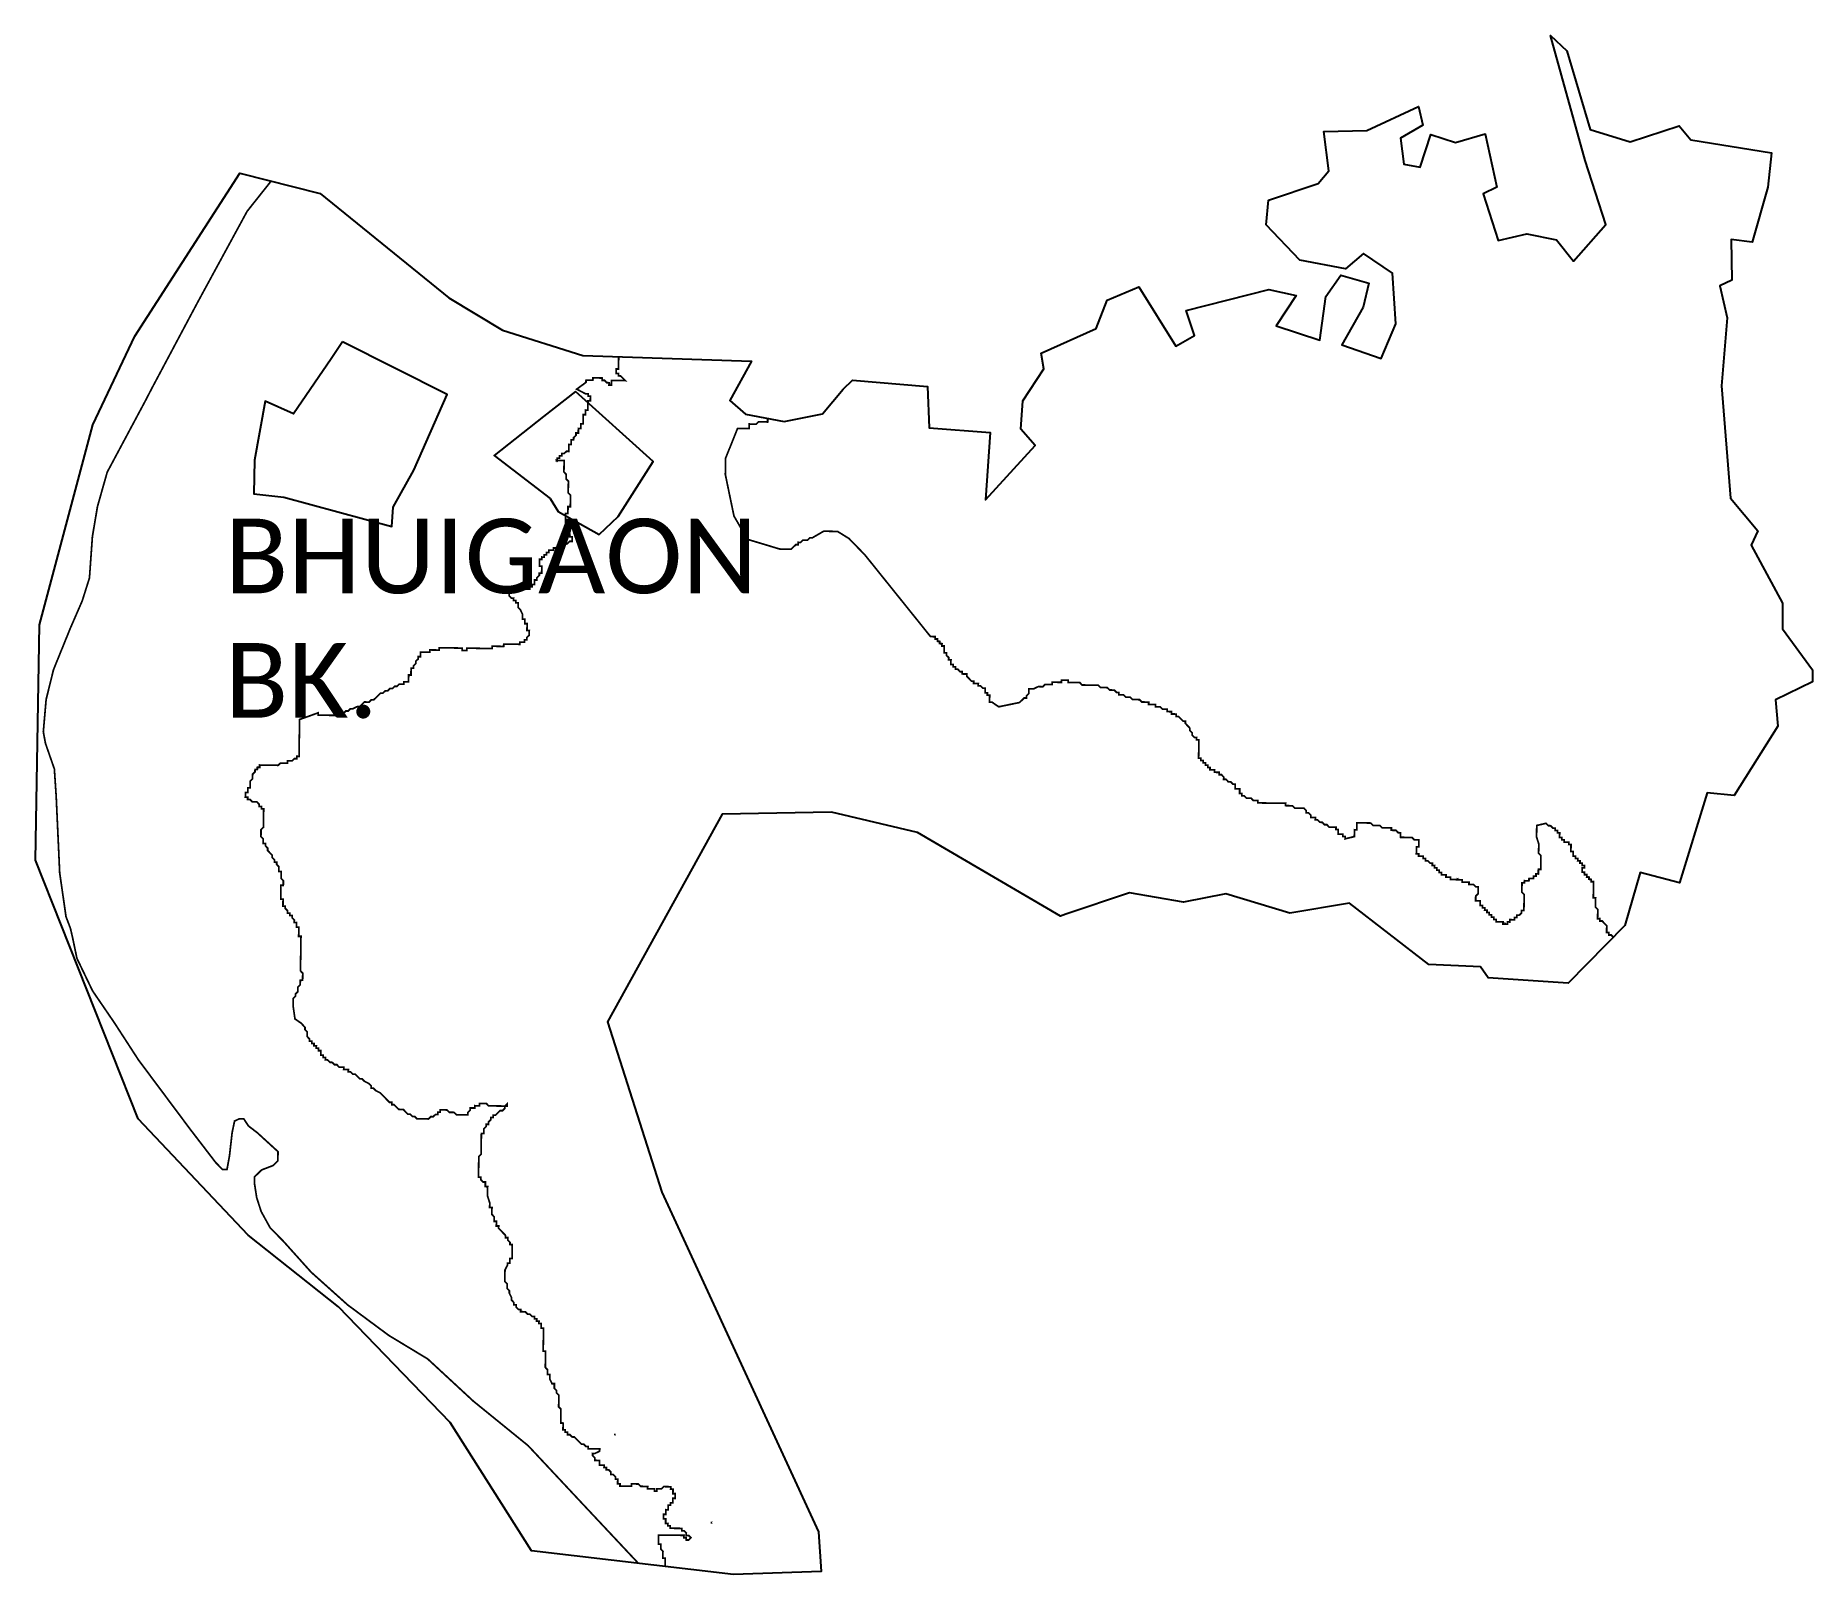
# Model space of a CAD drawing. Header units: metres. Extents: x 264475 to 267538, y 2142866 to 2145519.
import ezdxf

# ---------------------------------------------------------------- set-up
doc = ezdxf.new("R2010")
doc.units = ezdxf.units.M
for name, color, linetype in [('HAZARDS LINE', 1, 'Continuous'), ('village', 3, 'Continuous'), ('VILLAGE NAME', 250, 'Continuous')]:
    doc.layers.add(name, color=color, linetype=linetype)
doc.styles.get("Standard").update_dxf_attribs({"font": 'simplex.shx'})

msp = doc.modelspace()

# ---------------------------------------------------------------- linework, layer by layer
at = {"layer": 'HAZARDS LINE', "lineweight": 18}
for points in [[(265514, 2142885.2, 2.98, 2.98, 0), (265418.2, 2142987.4, 2.98, 2.98, 0), (265324, 2143088.1, 2.98, 2.98, 0), (265229.5, 2143164.9, 2.98, 2.98, 0), (265150.9, 2143237.6, 2.98, 2.98, 0), (265083.8, 2143278.2, 2.98, 2.98, 0), (265012.9, 2143330.8, 2.98, 2.98, 0), (264949.9, 2143387.3, 2.98, 2.98, 0), (264902.9, 2143439.7, 2.98, 2.98, 0), (264879.3, 2143463.8, 2.98, 2.98, 0), (264863.8, 2143491.9, 2.98, 2.98, 0), (264856.1, 2143515.9, 2.98, 2.98, 0), (264852.4, 2143539.8, 2.98, 2.98, 0), (264852.6, 2143551.7, 2.98, 2.98, 0), (264864.7, 2143563.5, 2.98, 2.98, 0), (264884.7, 2143571.2, 2.98, 2.98, 0), (264892.7, 2143579.1, 2.98, 2.98, 0), (264892.9, 2143595, 2.98, 2.98, 0), (264857.5, 2143627.3, 2.98, 2.98, 0), (264841.8, 2143639.4, 2.98, 2.98, 0), (264834, 2143651.4, 2.98, 2.98, 0), (264826, 2143651.5, 2.98, 2.98, 0), (264818, 2143647.7, 2.98, 2.98, 0), (264813.8, 2143627.8, 2.98, 2.98, 0), (264809.3, 2143588.1, 2.98, 2.98, 0), (264805, 2143564.3, 2.98, 2.98, 0), (264797, 2143564.4, 2.98, 2.98, 0), (264785.3, 2143576.5, 2.98, 2.98, 0), (264742.2, 2143632.7, 2.98, 2.98, 0), (264652.3, 2143753.2, 2.98, 2.98, 0), (264610.7, 2143817.4, 2.98, 2.98, 0), (264573.3, 2143872.1, 2.98, 2.98, 0), (264546.3, 2143928.2, 2.98, 2.98, 0), (264538.8, 2143964.1, 2.98, 2.98, 0), (264535.1, 2143980, 2.98, 2.98, 0), (264527.5, 2144000, 2.98, 2.98, 0), (264516.6, 2144075.7, 2.98, 2.98, 0), (264510.6, 2144207.1, 2.98, 2.98, 0), (264507.4, 2144254.8, 2.98, 2.98, 0), (264492.1, 2144298.8, 2.98, 2.98, 0), (264488.4, 2144318.7, 2.98, 2.98, 0), (264493.2, 2144374.3, 2.98, 2.98, 0), (264505.9, 2144425.8, 2.98, 2.98, 0), (264534.8, 2144497, 2.98, 2.98, 0), (264555.4, 2144544.4, 2.98, 2.98, 0), (264567.9, 2144584, 2.98, 2.98, 0), (264573, 2144655.5, 2.98, 2.98, 0), (264581.7, 2144707, 2.98, 2.98, 0), (264598.5, 2144766.4, 2.98, 2.98, 0), (264663.9, 2144888.7, 2.98, 2.98, 0), (264676.2, 2144912.4, 2.98, 2.98, 0), (264753.9, 2145058.4, 2.98, 2.98, 0), (264839.7, 2145216.2, 2.98, 2.98, 0), (264880.2, 2145267.2, 2.98, 2.98, 0), (264881.3, 2145268.3, 2.98, 2.98, 0)], [(265480.1, 2144965.6, 2.98, 2.98, 0), (265479.7, 2144944.2, 2.98, 2.98, 0), (265475.8, 2144944.3, 2.98, 2.98, 0), (265475.7, 2144936.3, 2.98, 2.98, 0), (265479.6, 2144936.3, 2.98, 2.98, 0), (265479.6, 2144932.3, 2.98, 2.98, 0), (265483.5, 2144932.2, 2.98, 2.98, 0), (265487.5, 2144928.2, 2.98, 2.98, 0), (265491.4, 2144924.2, 2.98, 2.98, 0), (265467.5, 2144924.5, 2.98, 2.98, 0), (265467.4, 2144916.6, 2.98, 2.98, 0), (265463.4, 2144916.6, 2.98, 2.98, 0), (265463.5, 2144920.6, 2.98, 2.98, 0), (265459.5, 2144920.7, 2.98, 2.98, 0), (265455.6, 2144924.7, 2.98, 2.98, 0), (265451.6, 2144924.7, 2.98, 2.98, 0), (265451.7, 2144928.7, 2.98, 2.98, 0), (265435.8, 2144929, 2.98, 2.98, 0), (265435.7, 2144925, 2.98, 2.98, 0), (265423.8, 2144925.2, 2.98, 2.98, 0), (265423.7, 2144921.2, 2.98, 2.98, 0), (265407.7, 2144909.5, 2.98, 2.98, 0), (265423.4, 2144901.3, 2.98, 2.98, 0), (265427.4, 2144901.3, 2.98, 2.98, 0), (265427.4, 2144897.3, 2.98, 2.98, 0), (265431.3, 2144897.2, 2.98, 2.98, 0), (265431.2, 2144889.3, 2.98, 2.98, 0), (265427.2, 2144889.3, 2.98, 2.98, 0), (265427, 2144873.4, 2.98, 2.98, 0), (265423, 2144873.5, 2.98, 2.98, 0), (265422.9, 2144865.5, 2.98, 2.98, 0), (265418.9, 2144865.6, 2.98, 2.98, 0), (265418.7, 2144849.7, 2.98, 2.98, 0), (265414.7, 2144849.7, 2.98, 2.98, 0), (265414.6, 2144841.8, 2.98, 2.98, 0), (265410.6, 2144841.9, 2.98, 2.98, 0), (265410.5, 2144833.9, 2.98, 2.98, 0), (265406.5, 2144834, 2.98, 2.98, 0), (265406.5, 2144830, 2.98, 2.98, 0), (265402.5, 2144826.1, 2.98, 2.98, 0), (265402.4, 2144822.1, 2.98, 2.98, 0), (265398.4, 2144822.2, 2.98, 2.98, 0), (265398.3, 2144814.2, 2.98, 2.98, 0), (265394.3, 2144814.3, 2.98, 2.98, 0), (265394.1, 2144802.3, 2.98, 2.98, 0), (265390.2, 2144802.4, 2.98, 2.98, 0), (265386.1, 2144798.5, 2.98, 2.98, 0), (265382.2, 2144798.5, 2.98, 2.98, 0), (265382.1, 2144794.6, 2.98, 2.98, 0), (265378.1, 2144794.6, 2.98, 2.98, 0), (265378.1, 2144790.6, 2.98, 2.98, 0), (265374.1, 2144790.7, 2.98, 2.98, 0), (265374, 2144786.7, 2.98, 2.98, 0), (265386, 2144786.5, 2.98, 2.98, 0), (265385.7, 2144766.7, 2.98, 2.98, 0), (265389.6, 2144762.6, 2.98, 2.98, 0), (265389.5, 2144754.7, 2.98, 2.98, 0), (265393.4, 2144750.7, 2.98, 2.98, 0), (265393.1, 2144730.8, 2.98, 2.98, 0), (265397, 2144726.7, 2.98, 2.98, 0), (265396.7, 2144706.9, 2.98, 2.98, 0), (265392.7, 2144706.9, 2.98, 2.98, 0), (265392.6, 2144695, 2.98, 2.98, 0), (265388.6, 2144695.1, 2.98, 2.98, 0), (265388.2, 2144667.2, 2.98, 2.98, 0), (265392.1, 2144667.2, 2.98, 2.98, 0), (265392, 2144659.2, 2.98, 2.98, 0), (265396, 2144659.2, 2.98, 2.98, 0), (265395.9, 2144655.2, 2.98, 2.98, 0), (265399.9, 2144655.1, 2.98, 2.98, 0), (265399.8, 2144647.2, 2.98, 2.98, 0), (265395.8, 2144647.2, 2.98, 2.98, 0), (265391.8, 2144643.3, 2.98, 2.98, 0), (265383.8, 2144639.5, 2.98, 2.98, 0), (265379.8, 2144639.5, 2.98, 2.98, 0), (265379.7, 2144635.5, 2.98, 2.98, 0), (265375.8, 2144635.6, 2.98, 2.98, 0), (265375.8, 2144639.6, 2.98, 2.98, 0), (265371.8, 2144635.7, 2.98, 2.98, 0), (265367.8, 2144635.7, 2.98, 2.98, 0), (265367.8, 2144631.7, 2.98, 2.98, 0), (265359.8, 2144631.9, 2.98, 2.98, 0), (265359.8, 2144627.9, 2.98, 2.98, 0), (265355.8, 2144627.9, 2.98, 2.98, 0), (265355.7, 2144624, 2.98, 2.98, 0), (265351.7, 2144624, 2.98, 2.98, 0), (265351.7, 2144620, 2.98, 2.98, 0), (265347.7, 2144620.1, 2.98, 2.98, 0), (265347.7, 2144616.1, 2.98, 2.98, 0), (265343.7, 2144616.2, 2.98, 2.98, 0), (265343.5, 2144604.3, 2.98, 2.98, 0), (265347.5, 2144604.2, 2.98, 2.98, 0), (265347.3, 2144592.3, 2.98, 2.98, 0), (265343.3, 2144592.3, 2.98, 2.98, 0), (265343.3, 2144588.4, 2.98, 2.98, 0), (265339.2, 2144584.4, 2.98, 2.98, 0), (265339.2, 2144580.5, 2.98, 2.98, 0), (265335.2, 2144580.5, 2.98, 2.98, 0), (265335.1, 2144572.6, 2.98, 2.98, 0), (265331.1, 2144572.6, 2.98, 2.98, 0), (265331, 2144568.7, 2.98, 2.98, 0), (265327.1, 2144568.7, 2.98, 2.98, 0), (265327, 2144564.7, 2.98, 2.98, 0), (265315.1, 2144564.9, 2.98, 2.98, 0), (265315.1, 2144568.9, 2.98, 2.98, 0), (265303.2, 2144569.1, 2.98, 2.98, 0), (265299.2, 2144565.2, 2.98, 2.98, 0), (265291.2, 2144565.3, 2.98, 2.98, 0), (265291.1, 2144553.3, 2.98, 2.98, 0), (265295, 2144549.3, 2.98, 2.98, 0), (265299, 2144549.3, 2.98, 2.98, 0), (265298.9, 2144545.3, 2.98, 2.98, 0), (265302.9, 2144545.2, 2.98, 2.98, 0), (265302.8, 2144541.2, 2.98, 2.98, 0), (265306.8, 2144541.2, 2.98, 2.98, 0), (265306.7, 2144533.2, 2.98, 2.98, 0), (265310.6, 2144529.2, 2.98, 2.98, 0), (265314.4, 2144521.2, 2.98, 2.98, 0), (265314.3, 2144513.2, 2.98, 2.98, 0), (265318.3, 2144513.2, 2.98, 2.98, 0), (265318.2, 2144505.2, 2.98, 2.98, 0), (265322.2, 2144505.2, 2.98, 2.98, 0), (265322, 2144493.2, 2.98, 2.98, 0), (265326, 2144493.2, 2.98, 2.98, 0), (265325.8, 2144485.2, 2.98, 2.98, 0), (265321.8, 2144481.3, 2.98, 2.98, 0), (265321.7, 2144477.3, 2.98, 2.98, 0), (265317.8, 2144477.4, 2.98, 2.98, 0), (265317.7, 2144473.4, 2.98, 2.98, 0), (265309.8, 2144473.5, 2.98, 2.98, 0), (265309.7, 2144469.6, 2.98, 2.98, 0), (265281.9, 2144470, 2.98, 2.98, 0), (265281.8, 2144466, 2.98, 2.98, 0), (265261.9, 2144466.3, 2.98, 2.98, 0), (265261.9, 2144462.3, 2.98, 2.98, 0), (265218.2, 2144463, 2.98, 2.98, 0), (265218.1, 2144459, 2.98, 2.98, 0), (265210.1, 2144459.1, 2.98, 2.98, 0), (265210.2, 2144463.1, 2.98, 2.98, 0), (265170.5, 2144463.7, 2.98, 2.98, 0), (265170.4, 2144459.7, 2.98, 2.98, 0), (265154.5, 2144459.9, 2.98, 2.98, 0), (265154.4, 2144456, 2.98, 2.98, 0), (265138.5, 2144456.2, 2.98, 2.98, 0), (265138.4, 2144448.3, 2.98, 2.98, 0), (265134.4, 2144448.3, 2.98, 2.98, 0), (265134.4, 2144444.3, 2.98, 2.98, 0), (265130.4, 2144440.4, 2.98, 2.98, 0), (265130.3, 2144436.4, 2.98, 2.98, 0), (265126.3, 2144432.5, 2.98, 2.98, 0), (265126.2, 2144428.6, 2.98, 2.98, 0), (265122.2, 2144428.6, 2.98, 2.98, 0), (265122.1, 2144416.7, 2.98, 2.98, 0), (265118.1, 2144416.7, 2.98, 2.98, 0), (265117.9, 2144404.8, 2.98, 2.98, 0), (265109.9, 2144404.9, 2.98, 2.98, 0), (265109.9, 2144401, 2.98, 2.98, 0), (265101.9, 2144401.1, 2.98, 2.98, 0), (265097.9, 2144397.2, 2.98, 2.98, 0), (265093.9, 2144397.2, 2.98, 2.98, 0), (265089.9, 2144393.3, 2.98, 2.98, 0), (265085.9, 2144393.4, 2.98, 2.98, 0), (265081.9, 2144389.4, 2.98, 2.98, 0), (265077.9, 2144389.5, 2.98, 2.98, 0), (265073.9, 2144385.6, 2.98, 2.98, 0), (265069.9, 2144385.6, 2.98, 2.98, 0), (265065.9, 2144381.7, 2.98, 2.98, 0), (265061.8, 2144377.8, 2.98, 2.98, 0), (265057.8, 2144373.9, 2.98, 2.98, 0), (265053.8, 2144374, 2.98, 2.98, 0), (265049.8, 2144370, 2.98, 2.98, 0), (265041.8, 2144370.2, 2.98, 2.98, 0), (265037.8, 2144366.2, 2.98, 2.98, 0), (265033.8, 2144362.3, 2.98, 2.98, 0), (265029.8, 2144362.4, 2.98, 2.98, 0), (265021.8, 2144358.5, 2.98, 2.98, 0), (265017.8, 2144358.6, 2.98, 2.98, 0), (265013.8, 2144354.7, 2.98, 2.98, 0), (265009.8, 2144354.7, 2.98, 2.98, 0), (265005.8, 2144350.8, 2.98, 2.98, 0), (264997.8, 2144350.9, 2.98, 2.98, 0), (264997.8, 2144347, 2.98, 2.98, 0), (264962, 2144347.5, 2.98, 2.98, 0), (264962.1, 2144351.5, 2.98, 2.98, 0), (264930.1, 2144340, 2.98, 2.98, 0), (264929.1, 2144276.4, 2.98, 2.98, 0), (264925.2, 2144276.5, 2.98, 2.98, 0), (264925.1, 2144272.5, 2.98, 2.98, 0), (264921.1, 2144272.5, 2.98, 2.98, 0), (264917.1, 2144268.6, 2.98, 2.98, 0), (264909.1, 2144268.7, 2.98, 2.98, 0), (264909.1, 2144264.8, 2.98, 2.98, 0), (264897.2, 2144264.9, 2.98, 2.98, 0), (264893.1, 2144261, 2.98, 2.98, 0), (264861.3, 2144261.5, 2.98, 2.98, 0), (264861.3, 2144257.5, 2.98, 2.98, 0), (264857.3, 2144257.6, 2.98, 2.98, 0), (264857.2, 2144253.6, 2.98, 2.98, 0), (264853.3, 2144253.7, 2.98, 2.98, 0), (264853.2, 2144249.7, 2.98, 2.98, 0), (264849.2, 2144245.8, 2.98, 2.98, 0), (264849, 2144237.8, 2.98, 2.98, 0), (264845, 2144233.9, 2.98, 2.98, 0), (264844.8, 2144222, 2.98, 2.98, 0), (264840.9, 2144222, 2.98, 2.98, 0), (264840.7, 2144214.1, 2.98, 2.98, 0), (264836.8, 2144214.1, 2.98, 2.98, 0), (264836.6, 2144206.2, 2.98, 2.98, 0), (264840.6, 2144206.1, 2.98, 2.98, 0), (264840.6, 2144202.2, 2.98, 2.98, 0), (264844.5, 2144202.1, 2.98, 2.98, 0), (264848.5, 2144198.1, 2.98, 2.98, 0), (264856.4, 2144197.9, 2.98, 2.98, 0), (264860.3, 2144193.9, 2.98, 2.98, 0), (264860.3, 2144189.9, 2.98, 2.98, 0), (264864.2, 2144189.9, 2.98, 2.98, 0), (264864.2, 2144185.9, 2.98, 2.98, 0), (264868.2, 2144185.8, 2.98, 2.98, 0), (264867.7, 2144154, 2.98, 2.98, 0), (264863.6, 2144150.1, 2.98, 2.98, 0), (264863.5, 2144138.2, 2.98, 2.98, 0), (264867.4, 2144134.2, 2.98, 2.98, 0), (264867.3, 2144126.2, 2.98, 2.98, 0), (264871.2, 2144126.2, 2.98, 2.98, 0), (264871.2, 2144122.2, 2.98, 2.98, 0), (264875.1, 2144118.1, 2.98, 2.98, 0), (264875, 2144114.2, 2.98, 2.98, 0), (264879, 2144110.1, 2.98, 2.98, 0), (264882.9, 2144106.1, 2.98, 2.98, 0), (264882.8, 2144102.1, 2.98, 2.98, 0), (264886.7, 2144098.1, 2.98, 2.98, 0), (264886.7, 2144094.1, 2.98, 2.98, 0), (264890.6, 2144094.1, 2.98, 2.98, 0), (264890.6, 2144090.1, 2.98, 2.98, 0), (264894.5, 2144086, 2.98, 2.98, 0), (264894.4, 2144078.1, 2.98, 2.98, 0), (264898.4, 2144078, 2.98, 2.98, 0), (264898.2, 2144066.1, 2.98, 2.98, 0), (264902.1, 2144062.1, 2.98, 2.98, 0), (264902, 2144054.1, 2.98, 2.98, 0), (264898, 2144054.2, 2.98, 2.98, 0), (264897.6, 2144030.3, 2.98, 2.98, 0), (264901.6, 2144030.3, 2.98, 2.98, 0), (264901.4, 2144018.3, 2.98, 2.98, 0), (264905.4, 2144018.3, 2.98, 2.98, 0), (264905.4, 2144014.3, 2.98, 2.98, 0), (264909.3, 2144010.3, 2.98, 2.98, 0), (264909.2, 2144006.3, 2.98, 2.98, 0), (264913.2, 2144006.2, 2.98, 2.98, 0), (264913.1, 2144002.3, 2.98, 2.98, 0), (264917.1, 2144002.2, 2.98, 2.98, 0), (264917.1, 2143998.2, 2.98, 2.98, 0), (264921, 2143994.2, 2.98, 2.98, 0), (264920.9, 2143990.2, 2.98, 2.98, 0), (264924.9, 2143990.2, 2.98, 2.98, 0), (264924.8, 2143982.2, 2.98, 2.98, 0), (264928.7, 2143982.1, 2.98, 2.98, 0), (264928.5, 2143966.2, 2.98, 2.98, 0), (264932.5, 2143966.2, 2.98, 2.98, 0), (264931.6, 2143906.6, 2.98, 2.98, 0), (264935.5, 2143902.5, 2.98, 2.98, 0), (264935.3, 2143890.6, 2.98, 2.98, 0), (264931.4, 2143890.6, 2.98, 2.98, 0), (264931.2, 2143882.7, 2.98, 2.98, 0), (264927.2, 2143878.8, 2.98, 2.98, 0), (264927.1, 2143870.8, 2.98, 2.98, 0), (264923.1, 2143866.9, 2.98, 2.98, 0), (264923, 2143862.9, 2.98, 2.98, 0), (264919, 2143859, 2.98, 2.98, 0), (264918.8, 2143847.1, 2.98, 2.98, 0), (264922.1, 2143823.8, 2.98, 2.98, 0), (264933.1, 2143816.2, 2.98, 2.98, 0), (264939.4, 2143809.2, 2.98, 2.98, 0), (264939.4, 2143805.3, 2.98, 2.98, 0), (264943.3, 2143801.2, 2.98, 2.98, 0), (264943.2, 2143793.3, 2.98, 2.98, 0), (264947.1, 2143789.2, 2.98, 2.98, 0), (264947.1, 2143785.3, 2.98, 2.98, 0), (264951, 2143785.2, 2.98, 2.98, 0), (264951, 2143781.2, 2.98, 2.98, 0), (264955, 2143781.2, 2.98, 2.98, 0), (264954.9, 2143777.2, 2.98, 2.98, 0), (264958.9, 2143777.2, 2.98, 2.98, 0), (264958.8, 2143773.2, 2.98, 2.98, 0), (264962.8, 2143773.1, 2.98, 2.98, 0), (264962.8, 2143769.1, 2.98, 2.98, 0), (264966.8, 2143769.1, 2.98, 2.98, 0), (264966.7, 2143761.1, 2.98, 2.98, 0), (264970.6, 2143761.1, 2.98, 2.98, 0), (264970.6, 2143757.1, 2.98, 2.98, 0), (264974.6, 2143757.1, 2.98, 2.98, 0), (264974.5, 2143753.1, 2.98, 2.98, 0), (264978.5, 2143753, 2.98, 2.98, 0), (264982.4, 2143749, 2.98, 2.98, 0), (264986.4, 2143748.9, 2.98, 2.98, 0), (264990.3, 2143744.9, 2.98, 2.98, 0), (264994.3, 2143744.9, 2.98, 2.98, 0), (264998.2, 2143740.8, 2.98, 2.98, 0), (265006.2, 2143740.7, 2.98, 2.98, 0), (265006.1, 2143736.8, 2.98, 2.98, 0), (265014.1, 2143736.7, 2.98, 2.98, 0), (265014, 2143732.7, 2.98, 2.98, 0), (265018, 2143732.6, 2.98, 2.98, 0), (265021.9, 2143728.6, 2.98, 2.98, 0), (265025.9, 2143728.5, 2.98, 2.98, 0), (265029.8, 2143724.5, 2.98, 2.98, 0), (265033.8, 2143720.5, 2.98, 2.98, 0), (265037.7, 2143720.4, 2.98, 2.98, 0), (265041.7, 2143716.4, 2.98, 2.98, 0), (265049.6, 2143712.3, 2.98, 2.98, 0), (265053.5, 2143708.3, 2.98, 2.98, 0), (265053.4, 2143704.3, 2.98, 2.98, 0), (265057.4, 2143704.3, 2.98, 2.98, 0), (265061.3, 2143700.2, 2.98, 2.98, 0), (265069.3, 2143696.2, 2.98, 2.98, 0), (265073.2, 2143692.1, 2.98, 2.98, 0), (265077.1, 2143688.1, 2.98, 2.98, 0), (265081, 2143684.1, 2.98, 2.98, 0), (265085, 2143680, 2.98, 2.98, 0), (265088.9, 2143680, 2.98, 2.98, 0), (265088.9, 2143676, 2.98, 2.98, 0), (265092.9, 2143676, 2.98, 2.98, 0), (265096.8, 2143671.9, 2.98, 2.98, 0), (265100.7, 2143667.9, 2.98, 2.98, 0), (265108.7, 2143667.8, 2.98, 2.98, 0), (265112.6, 2143663.8, 2.98, 2.98, 0), (265116.5, 2143659.7, 2.98, 2.98, 0), (265120.5, 2143659.7, 2.98, 2.98, 0), (265124.4, 2143655.7, 2.98, 2.98, 0), (265128.4, 2143655.6, 2.98, 2.98, 0), (265132.3, 2143651.6, 2.98, 2.98, 0), (265152.2, 2143651.3, 2.98, 2.98, 0), (265156.3, 2143655.3, 2.98, 2.98, 0), (265160.2, 2143655.2, 2.98, 2.98, 0), (265164.3, 2143659.1, 2.98, 2.98, 0), (265168.2, 2143659.1, 2.98, 2.98, 0), (265168.3, 2143663.1, 2.98, 2.98, 0), (265172.3, 2143663, 2.98, 2.98, 0), (265172.3, 2143667, 2.98, 2.98, 0), (265184.2, 2143666.8, 2.98, 2.98, 0), (265188.2, 2143662.8, 2.98, 2.98, 0), (265196.1, 2143662.7, 2.98, 2.98, 0), (265200.1, 2143658.7, 2.98, 2.98, 0), (265219.9, 2143658.4, 2.98, 2.98, 0), (265220, 2143662.4, 2.98, 2.98, 0), (265224, 2143666.3, 2.98, 2.98, 0), (265224.1, 2143670.3, 2.98, 2.98, 0), (265232, 2143670.2, 2.98, 2.98, 0), (265232.1, 2143674.2, 2.98, 2.98, 0), (265240, 2143674.1, 2.98, 2.98, 0), (265240.1, 2143678.1, 2.98, 2.98, 0), (265252, 2143677.9, 2.98, 2.98, 0), (265255.9, 2143673.9, 2.98, 2.98, 0), (265287.8, 2143673.5, 2.98, 2.98, 0), (265287.8, 2143677.5, 2.98, 2.98, 0), (265283.8, 2143673.5, 2.98, 2.98, 0), (265283.7, 2143669.5, 2.98, 2.98, 0), (265279.7, 2143665.6, 2.98, 2.98, 0), (265275.7, 2143665.7, 2.98, 2.98, 0), (265271.7, 2143661.7, 2.98, 2.98, 0), (265267.7, 2143657.8, 2.98, 2.98, 0), (265263.7, 2143657.9, 2.98, 2.98, 0), (265263.6, 2143653.9, 2.98, 2.98, 0), (265259.7, 2143653.9, 2.98, 2.98, 0), (265259.6, 2143650, 2.98, 2.98, 0), (265255.6, 2143646, 2.98, 2.98, 0), (265255.5, 2143642.1, 2.98, 2.98, 0), (265251.6, 2143642.1, 2.98, 2.98, 0), (265251.5, 2143638.1, 2.98, 2.98, 0), (265247.5, 2143634.2, 2.98, 2.98, 0), (265247.4, 2143626.2, 2.98, 2.98, 0), (265243.4, 2143626.3, 2.98, 2.98, 0), (265242.9, 2143590.5, 2.98, 2.98, 0), (265238.9, 2143586.6, 2.98, 2.98, 0), (265238.5, 2143550.8, 2.98, 2.98, 0), (265242.4, 2143550.7, 2.98, 2.98, 0), (265242.4, 2143546.7, 2.98, 2.98, 0), (265246.3, 2143542.7, 2.98, 2.98, 0), (265250.3, 2143542.7, 2.98, 2.98, 0), (265250.2, 2143534.7, 2.98, 2.98, 0), (265254.2, 2143534.6, 2.98, 2.98, 0), (265254, 2143518.7, 2.98, 2.98, 0), (265257.8, 2143506.7, 2.98, 2.98, 0), (265257.7, 2143498.8, 2.98, 2.98, 0), (265261.7, 2143498.7, 2.98, 2.98, 0), (265261.5, 2143486.8, 2.98, 2.98, 0), (265265.4, 2143482.8, 2.98, 2.98, 0), (265265.3, 2143474.8, 2.98, 2.98, 0), (265269.3, 2143474.8, 2.98, 2.98, 0), (265269.2, 2143466.8, 2.98, 2.98, 0), (265273.2, 2143466.8, 2.98, 2.98, 0), (265273.1, 2143462.8, 2.98, 2.98, 0), (265277.1, 2143458.8, 2.98, 2.98, 0), (265281, 2143454.7, 2.98, 2.98, 0), (265284.9, 2143450.7, 2.98, 2.98, 0), (265284.9, 2143446.7, 2.98, 2.98, 0), (265288.8, 2143446.7, 2.98, 2.98, 0), (265288.8, 2143442.7, 2.98, 2.98, 0), (265292.7, 2143438.7, 2.98, 2.98, 0), (265292.7, 2143434.7, 2.98, 2.98, 0), (265296.6, 2143434.6, 2.98, 2.98, 0), (265296.3, 2143410.8, 2.98, 2.98, 0), (265292.4, 2143410.8, 2.98, 2.98, 0), (265292.3, 2143402.9, 2.98, 2.98, 0), (265288.3, 2143402.9, 2.98, 2.98, 0), (265288.2, 2143398.9, 2.98, 2.98, 0), (265284.1, 2143391, 2.98, 2.98, 0), (265283.9, 2143371.1, 2.98, 2.98, 0), (265287.8, 2143367.1, 2.98, 2.98, 0), (265287.7, 2143359.1, 2.98, 2.98, 0), (265291.6, 2143355.1, 2.98, 2.98, 0), (265291.6, 2143351.1, 2.98, 2.98, 0), (265295.5, 2143343.1, 2.98, 2.98, 0), (265295.4, 2143339.2, 2.98, 2.98, 0), (265299.3, 2143335.1, 2.98, 2.98, 0), (265299.3, 2143331.1, 2.98, 2.98, 0), (265303.3, 2143331.1, 2.98, 2.98, 0), (265303.2, 2143327.1, 2.98, 2.98, 0), (265307.1, 2143323.1, 2.98, 2.98, 0), (265311.1, 2143323, 2.98, 2.98, 0), (265311.1, 2143319.1, 2.98, 2.98, 0), (265319, 2143319, 2.98, 2.98, 0), (265323, 2143314.9, 2.98, 2.98, 0), (265326.9, 2143314.9, 2.98, 2.98, 0), (265330.9, 2143310.8, 2.98, 2.98, 0), (265334.8, 2143310.8, 2.98, 2.98, 0), (265334.8, 2143306.8, 2.98, 2.98, 0), (265338.8, 2143306.8, 2.98, 2.98, 0), (265338.7, 2143302.8, 2.98, 2.98, 0), (265342.7, 2143302.7, 2.98, 2.98, 0), (265342.6, 2143298.8, 2.98, 2.98, 0), (265346.6, 2143298.7, 2.98, 2.98, 0), (265346.5, 2143290.8, 2.98, 2.98, 0), (265350.5, 2143290.7, 2.98, 2.98, 0), (265350, 2143250.9, 2.98, 2.98, 0), (265354, 2143250.9, 2.98, 2.98, 0), (265353.6, 2143223, 2.98, 2.98, 0), (265357.5, 2143219, 2.98, 2.98, 0), (265357.4, 2143211, 2.98, 2.98, 0), (265361.4, 2143211, 2.98, 2.98, 0), (265361.3, 2143203, 2.98, 2.98, 0), (265365.2, 2143195, 2.98, 2.98, 0), (265369.2, 2143195, 2.98, 2.98, 0), (265369.1, 2143187, 2.98, 2.98, 0), (265373, 2143183, 2.98, 2.98, 0), (265372.9, 2143179, 2.98, 2.98, 0), (265376.9, 2143175, 2.98, 2.98, 0), (265376.6, 2143155.1, 2.98, 2.98, 0), (265380.5, 2143151.1, 2.98, 2.98, 0), (265380.2, 2143127.2, 2.98, 2.98, 0), (265384.2, 2143127.1, 2.98, 2.98, 0), (265384.1, 2143115.2, 2.98, 2.98, 0), (265388, 2143115.2, 2.98, 2.98, 0), (265388, 2143111.2, 2.98, 2.98, 0), (265392, 2143111.1, 2.98, 2.98, 0), (265391.9, 2143107.1, 2.98, 2.98, 0), (265395.9, 2143107.1, 2.98, 2.98, 0), (265399.8, 2143103.1, 2.98, 2.98, 0), (265403.8, 2143103, 2.98, 2.98, 0), (265411.6, 2143095, 2.98, 2.98, 0), (265415.6, 2143090.9, 2.98, 2.98, 0), (265419.5, 2143090.9, 2.98, 2.98, 0), (265423.5, 2143086.8, 2.98, 2.98, 0), (265427.4, 2143086.8, 2.98, 2.98, 0), (265427.4, 2143082.8, 2.98, 2.98, 0), (265447.3, 2143082.6, 2.98, 2.98, 0), (265447.2, 2143078.6, 2.98, 2.98, 0), (265439.2, 2143074.7, 2.98, 2.98, 0), (265435.2, 2143074.8, 2.98, 2.98, 0), (265435.2, 2143070.8, 2.98, 2.98, 0), (265439.1, 2143066.8, 2.98, 2.98, 0), (265439.1, 2143062.8, 2.98, 2.98, 0), (265447, 2143062.7, 2.98, 2.98, 0), (265446.9, 2143054.7, 2.98, 2.98, 0), (265454.9, 2143054.6, 2.98, 2.98, 0), (265454.8, 2143050.6, 2.98, 2.98, 0), (265458.8, 2143050.6, 2.98, 2.98, 0), (265458.8, 2143046.6, 2.98, 2.98, 0), (265462.7, 2143046.6, 2.98, 2.98, 0), (265466.7, 2143042.5, 2.98, 2.98, 0), (265466.6, 2143038.5, 2.98, 2.98, 0), (265470.6, 2143038.5, 2.98, 2.98, 0), (265474.5, 2143034.5, 2.98, 2.98, 0), (265474.5, 2143030.5, 2.98, 2.98, 0), (265478.4, 2143030.4, 2.98, 2.98, 0), (265478.3, 2143022.5, 2.98, 2.98, 0), (265482.3, 2143022.4, 2.98, 2.98, 0), (265482.3, 2143018.5, 2.98, 2.98, 0), (265502.2, 2143018.2, 2.98, 2.98, 0), (265502.2, 2143022.2, 2.98, 2.98, 0), (265514.1, 2143022, 2.98, 2.98, 0), (265518.1, 2143018, 2.98, 2.98, 0), (265530, 2143017.8, 2.98, 2.98, 0), (265529.9, 2143013.9, 2.98, 2.98, 0), (265541.9, 2143013.7, 2.98, 2.98, 0), (265541.8, 2143009.7, 2.98, 2.98, 0), (265545.8, 2143009.7, 2.98, 2.98, 0), (265545.9, 2143013.7, 2.98, 2.98, 0), (265553.8, 2143013.6, 2.98, 2.98, 0), (265557.8, 2143017.5, 2.98, 2.98, 0), (265569.8, 2143017.3, 2.98, 2.98, 0), (265569.7, 2143013.4, 2.98, 2.98, 0), (265573.7, 2143013.3, 2.98, 2.98, 0), (265573.6, 2143005.3, 2.98, 2.98, 0), (265577.6, 2143005.3, 2.98, 2.98, 0), (265577.5, 2142997.3, 2.98, 2.98, 0), (265573.5, 2142997.4, 2.98, 2.98, 0), (265573.4, 2142989.4, 2.98, 2.98, 0), (265569.4, 2142989.5, 2.98, 2.98, 0), (265569.4, 2142985.5, 2.98, 2.98, 0), (265565.4, 2142985.6, 2.98, 2.98, 0), (265565.3, 2142977.6, 2.98, 2.98, 0), (265561.3, 2142977.7, 2.98, 2.98, 0), (265561.2, 2142969.7, 2.98, 2.98, 0), (265557.2, 2142969.7, 2.98, 2.98, 0), (265557.1, 2142961.8, 2.98, 2.98, 0), (265561.1, 2142961.7, 2.98, 2.98, 0), (265561, 2142953.8, 2.98, 2.98, 0), (265565, 2142953.7, 2.98, 2.98, 0), (265564.9, 2142949.8, 2.98, 2.98, 0), (265568.9, 2142949.7, 2.98, 2.98, 0), (265568.9, 2142945.7, 2.98, 2.98, 0), (265588.7, 2142945.5, 2.98, 2.98, 0), (265588.7, 2142941.5, 2.98, 2.98, 0), (265592.7, 2142941.4, 2.98, 2.98, 0), (265596.6, 2142937.4, 2.98, 2.98, 0), (265596.5, 2142933.4, 2.98, 2.98, 0), (265600.5, 2142933.4, 2.98, 2.98, 0), (265604.5, 2142929.4, 2.98, 2.98, 0), (265600.4, 2142925.4, 2.98, 2.98, 0), (265596.4, 2142925.5, 2.98, 2.98, 0), (265596.5, 2142929.5, 2.98, 2.98, 0), (265592.5, 2142929.5, 2.98, 2.98, 0), (265592.6, 2142933.5, 2.98, 2.98, 0), (265548.8, 2142934, 2.98, 2.98, 0), (265548.6, 2142918.1, 2.98, 2.98, 0), (265552.6, 2142918.1, 2.98, 2.98, 0), (265552.5, 2142910.1, 2.98, 2.98, 0), (265556.4, 2142906.1, 2.98, 2.98, 0), (265556.3, 2142894.2, 2.98, 2.98, 0), (265560.2, 2142894.1, 2.98, 2.98, 0), (265560.1, 2142879.8, 2.98, 2.98, 0)], [(267194.3, 2143964.8, 2.98, 2.98, 0), (267190.8, 2143968.5, 2.98, 2.98, 0), (267186.8, 2143968.5, 2.98, 2.98, 0), (267186.8, 2143972.5, 2.98, 2.98, 0), (267182.9, 2143972.6, 2.98, 2.98, 0), (267183, 2143984.5, 2.98, 2.98, 0), (267179.1, 2143988.5, 2.98, 2.98, 0), (267175.2, 2143992.6, 2.98, 2.98, 0), (267171.2, 2143992.6, 2.98, 2.98, 0), (267171.3, 2143996.6, 2.98, 2.98, 0), (267167.3, 2143996.6, 2.98, 2.98, 0), (267167.6, 2144012.5, 2.98, 2.98, 0), (267163.6, 2144016.6, 2.98, 2.98, 0), (267163.9, 2144032.5, 2.98, 2.98, 0), (267159.9, 2144032.5, 2.98, 2.98, 0), (267160.3, 2144060.4, 2.98, 2.98, 0), (267156.3, 2144060.4, 2.98, 2.98, 0), (267156.4, 2144064.4, 2.98, 2.98, 0), (267152.4, 2144064.5, 2.98, 2.98, 0), (267152.5, 2144068.4, 2.98, 2.98, 0), (267148.5, 2144068.5, 2.98, 2.98, 0), (267148.6, 2144072.5, 2.98, 2.98, 0), (267144.6, 2144072.5, 2.98, 2.98, 0), (267144.7, 2144076.5, 2.98, 2.98, 0), (267140.7, 2144076.6, 2.98, 2.98, 0), (267140.8, 2144084.5, 2.98, 2.98, 0), (267144.8, 2144084.5, 2.98, 2.98, 0), (267144.8, 2144088.4, 2.98, 2.98, 0), (267140.9, 2144088.5, 2.98, 2.98, 0), (267140.9, 2144092.5, 2.98, 2.98, 0), (267136.9, 2144092.5, 2.98, 2.98, 0), (267137, 2144096.5, 2.98, 2.98, 0), (267133, 2144096.6, 2.98, 2.98, 0), (267133.1, 2144100.5, 2.98, 2.98, 0), (267129.1, 2144100.6, 2.98, 2.98, 0), (267129.2, 2144104.6, 2.98, 2.98, 0), (267125.2, 2144104.6, 2.98, 2.98, 0), (267125.3, 2144112.6, 2.98, 2.98, 0), (267121.3, 2144112.6, 2.98, 2.98, 0), (267121.5, 2144124.6, 2.98, 2.98, 0), (267117.5, 2144124.6, 2.98, 2.98, 0), (267117.6, 2144128.6, 2.98, 2.98, 0), (267109.6, 2144128.7, 2.98, 2.98, 0), (267109.7, 2144132.7, 2.98, 2.98, 0), (267105.7, 2144132.8, 2.98, 2.98, 0), (267105.8, 2144136.7, 2.98, 2.98, 0), (267101.8, 2144136.8, 2.98, 2.98, 0), (267101.9, 2144144.7, 2.98, 2.98, 0), (267098, 2144144.8, 2.98, 2.98, 0), (267098, 2144148.8, 2.98, 2.98, 0), (267094, 2144148.8, 2.98, 2.98, 0), (267094.1, 2144152.8, 2.98, 2.98, 0), (267090.1, 2144152.9, 2.98, 2.98, 0), (267086.2, 2144156.9, 2.98, 2.98, 0), (267082.2, 2144157, 2.98, 2.98, 0), (267078.3, 2144161, 2.98, 2.98, 0), (267062.4, 2144157.3, 2.98, 2.98, 0), (267062.1, 2144137.4, 2.98, 2.98, 0), (267065.9, 2144125.4, 2.98, 2.98, 0), (267065.6, 2144109.5, 2.98, 2.98, 0), (267069.5, 2144105.5, 2.98, 2.98, 0), (267069.2, 2144081.6, 2.98, 2.98, 0), (267065.2, 2144081.7, 2.98, 2.98, 0), (267065.1, 2144073.7, 2.98, 2.98, 0), (267061.1, 2144073.8, 2.98, 2.98, 0), (267061.1, 2144069.8, 2.98, 2.98, 0), (267057.1, 2144069.9, 2.98, 2.98, 0), (267057, 2144065.9, 2.98, 2.98, 0), (267049.1, 2144066, 2.98, 2.98, 0), (267049, 2144062, 2.98, 2.98, 0), (267041.1, 2144062.1, 2.98, 2.98, 0), (267041, 2144058.2, 2.98, 2.98, 0), (267037, 2144058.2, 2.98, 2.98, 0), (267036.8, 2144042.3, 2.98, 2.98, 0), (267040.7, 2144038.3, 2.98, 2.98, 0), (267040.3, 2144010.5, 2.98, 2.98, 0), (267036.3, 2144010.5, 2.98, 2.98, 0), (267036.3, 2144006.5, 2.98, 2.98, 0), (267032.2, 2144002.6, 2.98, 2.98, 0), (267028.3, 2144002.7, 2.98, 2.98, 0), (267028.2, 2143998.7, 2.98, 2.98, 0), (267024.2, 2143998.8, 2.98, 2.98, 0), (267024.2, 2143994.8, 2.98, 2.98, 0), (267016.2, 2143994.9, 2.98, 2.98, 0), (267016.2, 2143990.9, 2.98, 2.98, 0), (267012.2, 2143991, 2.98, 2.98, 0), (267012.1, 2143987, 2.98, 2.98, 0), (267008.1, 2143987.1, 2.98, 2.98, 0), (267004.2, 2143987.1, 2.98, 2.98, 0), (267004.2, 2143991.1, 2.98, 2.98, 0), (266992.3, 2143991.3, 2.98, 2.98, 0), (266992.4, 2143995.3, 2.98, 2.98, 0), (266988.4, 2143995.3, 2.98, 2.98, 0), (266988.4, 2143999.3, 2.98, 2.98, 0), (266984.5, 2143999.4, 2.98, 2.98, 0), (266984.5, 2144003.3, 2.98, 2.98, 0), (266980.6, 2144003.4, 2.98, 2.98, 0), (266980.6, 2144007.4, 2.98, 2.98, 0), (266976.6, 2144007.4, 2.98, 2.98, 0), (266976.7, 2144011.4, 2.98, 2.98, 0), (266972.7, 2144011.5, 2.98, 2.98, 0), (266972.8, 2144015.4, 2.98, 2.98, 0), (266968.8, 2144015.5, 2.98, 2.98, 0), (266968.9, 2144019.5, 2.98, 2.98, 0), (266964.9, 2144019.5, 2.98, 2.98, 0), (266965, 2144027.5, 2.98, 2.98, 0), (266957.1, 2144027.6, 2.98, 2.98, 0), (266957.2, 2144035.6, 2.98, 2.98, 0), (266961.2, 2144039.5, 2.98, 2.98, 0), (266961.4, 2144051.4, 2.98, 2.98, 0), (266957.4, 2144051.5, 2.98, 2.98, 0), (266953.5, 2144055.5, 2.98, 2.98, 0), (266945.6, 2144055.6, 2.98, 2.98, 0), (266945.6, 2144059.6, 2.98, 2.98, 0), (266933.7, 2144059.8, 2.98, 2.98, 0), (266933.7, 2144063.7, 2.98, 2.98, 0), (266925.8, 2144063.9, 2.98, 2.98, 0), (266913.9, 2144064, 2.98, 2.98, 0), (266913.9, 2144068, 2.98, 2.98, 0), (266906, 2144068.1, 2.98, 2.98, 0), (266906, 2144072.1, 2.98, 2.98, 0), (266898.1, 2144072.2, 2.98, 2.98, 0), (266898.1, 2144076.2, 2.98, 2.98, 0), (266894.2, 2144076.3, 2.98, 2.98, 0), (266894.2, 2144080.2, 2.98, 2.98, 0), (266890.3, 2144080.3, 2.98, 2.98, 0), (266890.3, 2144084.3, 2.98, 2.98, 0), (266886.3, 2144084.3, 2.98, 2.98, 0), (266886.4, 2144088.3, 2.98, 2.98, 0), (266882.4, 2144088.4, 2.98, 2.98, 0), (266882.5, 2144092.3, 2.98, 2.98, 0), (266878.5, 2144092.4, 2.98, 2.98, 0), (266874.6, 2144096.4, 2.98, 2.98, 0), (266870.6, 2144096.5, 2.98, 2.98, 0), (266870.7, 2144100.5, 2.98, 2.98, 0), (266866.7, 2144100.5, 2.98, 2.98, 0), (266866.8, 2144104.5, 2.98, 2.98, 0), (266858.8, 2144104.6, 2.98, 2.98, 0), (266858.9, 2144108.6, 2.98, 2.98, 0), (266854.9, 2144108.6, 2.98, 2.98, 0), (266855.1, 2144120.6, 2.98, 2.98, 0), (266859, 2144120.5, 2.98, 2.98, 0), (266859.2, 2144132.4, 2.98, 2.98, 0), (266851.3, 2144132.6, 2.98, 2.98, 0), (266847.4, 2144136.6, 2.98, 2.98, 0), (266827.5, 2144136.9, 2.98, 2.98, 0), (266827.6, 2144144.8, 2.98, 2.98, 0), (266823.6, 2144144.9, 2.98, 2.98, 0), (266819.7, 2144148.9, 2.98, 2.98, 0), (266811.8, 2144149, 2.98, 2.98, 0), (266811.8, 2144153, 2.98, 2.98, 0), (266795.9, 2144153.3, 2.98, 2.98, 0), (266792, 2144157.3, 2.98, 2.98, 0), (266780.1, 2144157.5, 2.98, 2.98, 0), (266776.2, 2144161.5, 2.98, 2.98, 0), (266752.3, 2144161.9, 2.98, 2.98, 0), (266752.1, 2144149.9, 2.98, 2.98, 0), (266748.2, 2144150, 2.98, 2.98, 0), (266748, 2144138.1, 2.98, 2.98, 0), (266732, 2144134.3, 2.98, 2.98, 0), (266732.1, 2144138.3, 2.98, 2.98, 0), (266728.1, 2144138.4, 2.98, 2.98, 0), (266728.2, 2144142.3, 2.98, 2.98, 0), (266720.2, 2144142.5, 2.98, 2.98, 0), (266720.3, 2144150.4, 2.98, 2.98, 0), (266716.4, 2144150.5, 2.98, 2.98, 0), (266716.4, 2144154.4, 2.98, 2.98, 0), (266704.5, 2144154.6, 2.98, 2.98, 0), (266700.6, 2144158.7, 2.98, 2.98, 0), (266696.6, 2144158.7, 2.98, 2.98, 0), (266692.7, 2144162.7, 2.98, 2.98, 0), (266688.7, 2144162.8, 2.98, 2.98, 0), (266684.8, 2144166.8, 2.98, 2.98, 0), (266680.8, 2144166.9, 2.98, 2.98, 0), (266680.9, 2144170.9, 2.98, 2.98, 0), (266672.9, 2144171, 2.98, 2.98, 0), (266673, 2144175, 2.98, 2.98, 0), (266669.1, 2144179, 2.98, 2.98, 0), (266665.1, 2144179.1, 2.98, 2.98, 0), (266665.2, 2144183, 2.98, 2.98, 0), (266661.2, 2144187.1, 2.98, 2.98, 0), (266645.3, 2144187.3, 2.98, 2.98, 0), (266641.4, 2144191.3, 2.98, 2.98, 0), (266629.5, 2144191.5, 2.98, 2.98, 0), (266629.6, 2144195.5, 2.98, 2.98, 0), (266581.9, 2144196.2, 2.98, 2.98, 0), (266581.9, 2144200.2, 2.98, 2.98, 0), (266574, 2144200.3, 2.98, 2.98, 0), (266570.1, 2144204.3, 2.98, 2.98, 0), (266562.1, 2144204.4, 2.98, 2.98, 0), (266558.2, 2144208.5, 2.98, 2.98, 0), (266554.2, 2144208.5, 2.98, 2.98, 0), (266554.3, 2144212.5, 2.98, 2.98, 0), (266550.3, 2144212.6, 2.98, 2.98, 0), (266550.4, 2144220.5, 2.98, 2.98, 0), (266542.5, 2144220.6, 2.98, 2.98, 0), (266542.6, 2144228.6, 2.98, 2.98, 0), (266538.6, 2144228.7, 2.98, 2.98, 0), (266534.7, 2144232.7, 2.98, 2.98, 0), (266530.7, 2144232.7, 2.98, 2.98, 0), (266526.8, 2144236.8, 2.98, 2.98, 0), (266522.8, 2144236.8, 2.98, 2.98, 0), (266522.9, 2144240.8, 2.98, 2.98, 0), (266519, 2144244.9, 2.98, 2.98, 0), (266515, 2144244.9, 2.98, 2.98, 0), (266515.1, 2144248.9, 2.98, 2.98, 0), (266507.1, 2144249, 2.98, 2.98, 0), (266507.2, 2144253, 2.98, 2.98, 0), (266499.2, 2144253.1, 2.98, 2.98, 0), (266499.3, 2144257.1, 2.98, 2.98, 0), (266495.3, 2144257.1, 2.98, 2.98, 0), (266495.4, 2144261.1, 2.98, 2.98, 0), (266491.4, 2144261.2, 2.98, 2.98, 0), (266491.4, 2144265.1, 2.98, 2.98, 0), (266487.5, 2144265.2, 2.98, 2.98, 0), (266487.5, 2144269.2, 2.98, 2.98, 0), (266483.6, 2144269.2, 2.98, 2.98, 0), (266483.6, 2144273.2, 2.98, 2.98, 0), (266479.6, 2144273.3, 2.98, 2.98, 0), (266480.1, 2144305.1, 2.98, 2.98, 0), (266476.1, 2144305.1, 2.98, 2.98, 0), (266476.2, 2144309.1, 2.98, 2.98, 0), (266472.2, 2144309.2, 2.98, 2.98, 0), (266468.3, 2144313.2, 2.98, 2.98, 0), (266468.4, 2144317.2, 2.98, 2.98, 0), (266464.4, 2144321.2, 2.98, 2.98, 0), (266464.5, 2144325.2, 2.98, 2.98, 0), (266456.7, 2144333.3, 2.98, 2.98, 0), (266456.7, 2144337.2, 2.98, 2.98, 0), (266452.8, 2144337.3, 2.98, 2.98, 0), (266448.8, 2144341.3, 2.98, 2.98, 0), (266444.9, 2144345.4, 2.98, 2.98, 0), (266441, 2144345.4, 2.98, 2.98, 0), (266441, 2144349.4, 2.98, 2.98, 0), (266433.1, 2144349.5, 2.98, 2.98, 0), (266433.1, 2144353.5, 2.98, 2.98, 0), (266425.2, 2144353.6, 2.98, 2.98, 0), (266425.2, 2144357.6, 2.98, 2.98, 0), (266417.3, 2144357.7, 2.98, 2.98, 0), (266413.4, 2144361.7, 2.98, 2.98, 0), (266405.4, 2144361.9, 2.98, 2.98, 0), (266405.5, 2144365.8, 2.98, 2.98, 0), (266393.5, 2144366, 2.98, 2.98, 0), (266393.6, 2144370, 2.98, 2.98, 0), (266381.7, 2144370.2, 2.98, 2.98, 0), (266377.8, 2144374.2, 2.98, 2.98, 0), (266365.8, 2144374.4, 2.98, 2.98, 0), (266361.9, 2144378.4, 2.98, 2.98, 0), (266354, 2144378.5, 2.98, 2.98, 0), (266350.1, 2144382.6, 2.98, 2.98, 0), (266342.1, 2144382.7, 2.98, 2.98, 0), (266342.2, 2144386.6, 2.98, 2.98, 0), (266338.2, 2144386.7, 2.98, 2.98, 0), (266334.3, 2144390.7, 2.98, 2.98, 0), (266326.3, 2144390.9, 2.98, 2.98, 0), (266322.4, 2144394.9, 2.98, 2.98, 0), (266310.5, 2144395.1, 2.98, 2.98, 0), (266306.6, 2144399.1, 2.98, 2.98, 0), (266278.7, 2144399.5, 2.98, 2.98, 0), (266274.8, 2144403.6, 2.98, 2.98, 0), (266255, 2144403.8, 2.98, 2.98, 0), (266255, 2144407.8, 2.98, 2.98, 0), (266243.1, 2144408, 2.98, 2.98, 0), (266243, 2144404, 2.98, 2.98, 0), (266227.1, 2144404.3, 2.98, 2.98, 0), (266227.1, 2144400.3, 2.98, 2.98, 0), (266215.1, 2144400.5, 2.98, 2.98, 0), (266211.1, 2144396.5, 2.98, 2.98, 0), (266203.2, 2144396.7, 2.98, 2.98, 0), (266195.2, 2144392.8, 2.98, 2.98, 0), (266187.2, 2144392.9, 2.98, 2.98, 0), (266187.1, 2144385, 2.98, 2.98, 0), (266183.1, 2144381.1, 2.98, 2.98, 0), (266183, 2144377.1, 2.98, 2.98, 0), (266179, 2144377.1, 2.98, 2.98, 0), (266175, 2144373.2, 2.98, 2.98, 0), (266171, 2144369.3, 2.98, 2.98, 0), (266135.1, 2144361.9, 2.98, 2.98, 0), (266123.3, 2144370, 2.98, 2.98, 0), (266119.3, 2144370.1, 2.98, 2.98, 0), (266119.5, 2144382, 2.98, 2.98, 0), (266115.5, 2144382.1, 2.98, 2.98, 0), (266115.5, 2144386, 2.98, 2.98, 0), (266111.6, 2144386.1, 2.98, 2.98, 0), (266111.7, 2144394, 2.98, 2.98, 0), (266107.7, 2144394.1, 2.98, 2.98, 0), (266103.8, 2144398.1, 2.98, 2.98, 0), (266099.8, 2144398.2, 2.98, 2.98, 0), (266099.9, 2144402.2, 2.98, 2.98, 0), (266091.9, 2144402.3, 2.98, 2.98, 0), (266092, 2144406.3, 2.98, 2.98, 0), (266088, 2144406.3, 2.98, 2.98, 0), (266084.1, 2144410.4, 2.98, 2.98, 0), (266080.2, 2144414.4, 2.98, 2.98, 0), (266080.2, 2144418.4, 2.98, 2.98, 0), (266072.3, 2144418.5, 2.98, 2.98, 0), (266072.3, 2144422.5, 2.98, 2.98, 0), (266068.4, 2144422.5, 2.98, 2.98, 0), (266064.5, 2144426.6, 2.98, 2.98, 0), (266060.5, 2144426.6, 2.98, 2.98, 0), (266060.5, 2144430.6, 2.98, 2.98, 0), (266056.6, 2144430.7, 2.98, 2.98, 0), (266056.6, 2144434.6, 2.98, 2.98, 0), (266052.6, 2144434.7, 2.98, 2.98, 0), (266052.8, 2144442.6, 2.98, 2.98, 0), (266048.8, 2144442.7, 2.98, 2.98, 0), (266048.9, 2144446.7, 2.98, 2.98, 0), (266044.9, 2144450.7, 2.98, 2.98, 0), (266045, 2144454.7, 2.98, 2.98, 0), (266041, 2144454.7, 2.98, 2.98, 0), (266041.2, 2144466.7, 2.98, 2.98, 0), (266037.2, 2144466.7, 2.98, 2.98, 0), (266037.3, 2144470.7, 2.98, 2.98, 0), (266033.3, 2144470.8, 2.98, 2.98, 0), (266033.4, 2144474.7, 2.98, 2.98, 0), (266029.4, 2144474.8, 2.98, 2.98, 0), (266029.4, 2144478.8, 2.98, 2.98, 0), (266025.5, 2144478.8, 2.98, 2.98, 0), (266025.5, 2144482.8, 2.98, 2.98, 0), (266017.6, 2144482.9, 2.98, 2.98, 0), (265904.4, 2144623.8, 2.98, 2.98, 0), (265877, 2144652, 2.98, 2.98, 0), (265857.3, 2144664.2, 2.98, 2.98, 0), (265833.4, 2144664.6, 2.98, 2.98, 0), (265813.4, 2144653, 2.98, 2.98, 0), (265809.4, 2144653, 2.98, 2.98, 0), (265805.4, 2144649.1, 2.98, 2.98, 0), (265797.4, 2144649.2, 2.98, 2.98, 0), (265793.4, 2144645.3, 2.98, 2.98, 0), (265789.4, 2144645.4, 2.98, 2.98, 0), (265789.3, 2144641.4, 2.98, 2.98, 0), (265785.4, 2144641.4, 2.98, 2.98, 0), (265781.3, 2144637.5, 2.98, 2.98, 0), (265777.3, 2144633.6, 2.98, 2.98, 0), (265757.4, 2144633.9, 2.98, 2.98, 0), (265729.7, 2144642.3, 2.98, 2.98, 0), (265702, 2144650.6, 2.98, 2.98, 0), (265678.8, 2144690.7, 2.98, 2.98, 0), (265671.3, 2144726.6, 2.98, 2.98, 0), (265663.9, 2144762.5, 2.98, 2.98, 0), (265664.3, 2144790.4, 2.98, 2.98, 0), (265685, 2144841.8, 2.98, 2.98, 0), (265704.8, 2144841.5, 2.98, 2.98, 0), (265705, 2144849.4, 2.98, 2.98, 0), (265716.9, 2144849.2, 2.98, 2.98, 0), (265720.9, 2144853.2, 2.98, 2.98, 0), (265736.8, 2144852.9, 2.98, 2.98, 0), (265736.9, 2144859, 2.98, 2.98, 0)]]:
    msp.add_lwpolyline(points, format="xyseb", dxfattribs=at)
at = {"layer": 'HAZARDS LINE', "lineweight": 0, "const_width": 2.98}
for points in [[(265370.1, 2144786.8), (265374, 2144786.7)], [(265374, 2144782.8), (265374, 2144786.7)], [(266925.9, 2144067.8), (266925.8, 2144063.9)], [(267008.2, 2143991.1), (267008.1, 2143987.1)], [(265473.3, 2143104.7), (265473.3, 2143108.7)], [(265642.4, 2142955.3), (265638.4, 2142955.4)]]:
    msp.add_lwpolyline(points, close=True, dxfattribs=at)
at = {"layer": 'village', "color": 3}
for points in [[(267537.6, 2144425.6, 0), (267537.4, 2144405, 0), (267473.7, 2144373.7, 0), (267477.9, 2144328.4, 0), (267402.4, 2144208.7, 0), (267356.3, 2144213.6, 0), (267308.2, 2144058.6, 0), (267240.5, 2144076.4, 0), (267214.1, 2143984.9, 0), (267116.3, 2143885.6, 0), (266978.5, 2143894.9, 0), (266965.2, 2143913.8, 0), (266876.3, 2143917.7, 0), (266739.9, 2144023.5, 0), (266636.9, 2144005.9, 0), (266526.7, 2144039.3, 0), (266453.8, 2144024.8, 0), (266360.6, 2144041.2, 0), (266250.7, 2144004.3, 0), (266241.5, 2144001.1, 0), (265995.1, 2144145.4, 0), (265846.9, 2144180.2, 0), (265658.3, 2144177, 0), (265460.9, 2143818.8, 0), (265554.3, 2143525.2, 0), (265824.6, 2142939.8, 0), (265829, 2142870.9, 0), (265678.1, 2142866, 0), (265329.9, 2142906.8, 0), (265189.4, 2143128.2, 0), (264997.1, 2143327.3, 0), (264841.7, 2143450.8, 0), (264651.9, 2143651.7, 0), (264475, 2144097.4, 0), (264481.9, 2144503, 0), (264573.5, 2144847.8, 0), (264645.9, 2145000.7, 0), (264827.2, 2145282.1, 0), (264965.8, 2145246.9, 0), (265187.3, 2145067.2, 0), (265280.1, 2145011, 0), (265418.4, 2144967.7, 0), (265708.8, 2144957.8, 0), (265671.4, 2144890, 0), (265698.4, 2144866.3, 0), (265765.5, 2144853.6, 0), (265831.2, 2144867.1, 0), (265866.8, 2144909.7, 0), (265883.1, 2144925.2, 0), (266012.1, 2144914.3, 0), (266015.2, 2144842.8, 0), (266120.2, 2144834.6, 0), (266112.5, 2144718.8, 0), (266197.8, 2144812.4, 0), (266173, 2144840.7, 0), (266176.8, 2144889.2, 0), (266212.7, 2144944.6, 0), (266208.1, 2144971.6, 0), (266303, 2145013.8, 0), (266321.9, 2145063.1, 0), (266376.5, 2145086, 0), (266440.3, 2144983.4, 0), (266472.7, 2145001.8, 0), (266458.1, 2145044.9, 0), (266600.4, 2145081.3, 0), (266647.8, 2145071, 0), (266613.4, 2145018.6, 0), (266688.7, 2144993.7, 0), (266698.8, 2145069.5, 0), (266724.7, 2145106, 0), (266773, 2145092, 0), (266763.1, 2145051.1, 0), (266726.4, 2144985.7, 0), (266794.5, 2144962.2, 0), (266819.4, 2145022, 0), (266813.7, 2145109.5, 0), (266763.9, 2145143.4, 0), (266732.5, 2145117.1, 0), (266653.8, 2145132.1, 0), (266596.2, 2145193, 0), (266600.1, 2145235.5, 0), (266685.7, 2145264.3, 0), (266704.1, 2145286, 0), (266695.4, 2145353.5, 0), (266769.3, 2145355.2, 0), (266858.5, 2145397, 0), (266865.9, 2145364.5, 0), (266827.4, 2145342, 0), (266833.1, 2145297.6, 0), (266861.7, 2145292, 0), (266879.9, 2145348.5, 0), (266922.6, 2145334.5, 0), (266973.7, 2145349.6, 0), (266993.8, 2145257.9, 0), (266969.8, 2145246.5, 0), (266995.9, 2145166, 0), (267045.5, 2145177.4, 0), (267096.5, 2145166.8, 0), (267126, 2145130.2, 0), (267181.4, 2145193.5, 0), (267145.8, 2145303.5, 0), (267086.3, 2145519.1, 0), (267114.3, 2145492.8, 0), (267154.6, 2145357.1, 0), (267223.5, 2145336.1, 0), (267307.9, 2145363.6, 0), (267328.1, 2145339.3, 0), (267467.2, 2145316.8, 0), (267460.5, 2145257.9, 0), (267433.7, 2145163, 0), (267397.3, 2145167.3, 0), (267398.4, 2145097.4, 0), (267377.7, 2145087.5, 0), (267390.5, 2145032.3, 0), (267380.6, 2144915.5, 0), (267396.2, 2144721.7, 0), (267443.7, 2144665.2, 0), (267432.1, 2144640.3, 0), (267486, 2144540.8, 0), (267486.1, 2144496.1, 0)], [(265004.1, 2144990.9, 0), (264984.4, 2144961.9, 0), (264919.8, 2144867, 0), (264870.8, 2144888.7, 0), (264852.3, 2144787.3, 0), (264851.5, 2144729.1, 0), (264903, 2144723.1, 0), (265089.3, 2144672.6, 0), (265091.1, 2144706.3, 0), (265126.8, 2144769.7, 0), (265184.4, 2144900.1, 0)], [(265405.4, 2144905.7, 0), (265350.3, 2144862.3, 0), (265265.2, 2144795.1, 0), (265362, 2144720.9, 0), (265375.7, 2144698.3, 0), (265446.2, 2144659, 0), (265479.1, 2144689.7, 0), (265539.3, 2144784.7, 0)]]:
    msp.add_polyline3d(points, close=True, dxfattribs=at)

# ---------------------------------------------------------------- texts
at = {"layer": 'VILLAGE NAME', "insert": (264801.4, 2144686.2), "char_height": 128.647, "attachment_point": 1}
msp.add_mtext_dynamic_manual_height_columns('{\\fCalibri|b0|i0|c0|p34;BHUIGAON BK.}', width=737.615, gutter_width=643.2, heights=[0], dxfattribs=at)

doc.saveas('drawing.dxf')
